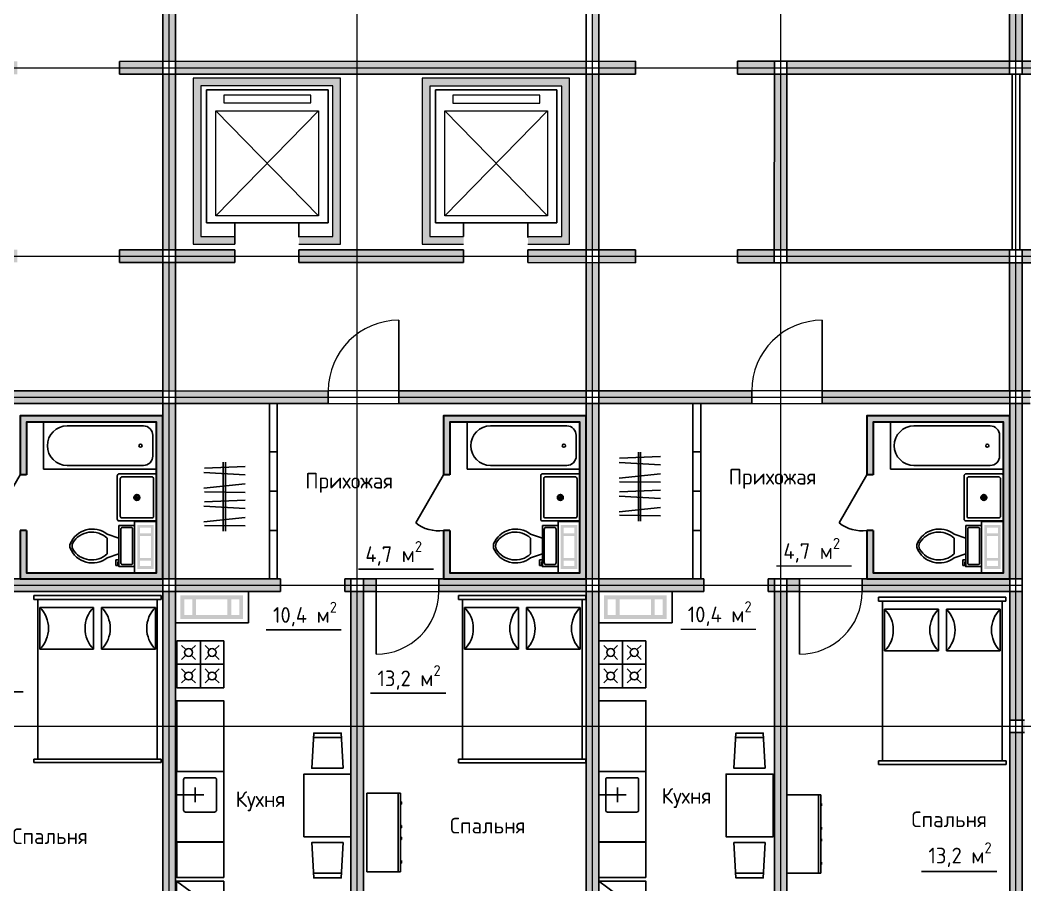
# Model space of a CAD drawing. Header units: millimetres. Extents: x -10163 to 1081624, y -5450 to 230390.
# Drawn here: x 323077 to 335892, y 58273 to 69307 of the extents above; entities that cross this region are included whole.
import ezdxf

# ---------------------------------------------------------------- set-up
doc = ezdxf.new("R2010")
doc.units = ezdxf.units.MM
doc.linetypes.add('DASHED', pattern=[7, 5, -2, 0])
doc.linetypes.add('Штрих-пунктир', pattern=[24, 20, -1.5, 1, -1.5])
doc.layers.add('0.3', color=40, linetype='Continuous', lineweight=30)
for name, color, linetype in [('0разрез', 7, 'Continuous'), ('MEBEL', 7, 'DASHED'), ('Ventilation', 7, 'Continuous'), ('заливка стен', 41, 'Continuous'), ('Лестница', 7, 'Continuous'), ('ЛИФТ', 10, 'Continuous'), ('Мебель', 130, 'Continuous'), ('норм двкри', 60, 'Continuous'), ('Оси 2', 253, 'Continuous'), ('Стены', 40, 'Continuous')]:
    doc.layers.add(name, color=color, linetype=linetype)
doc.styles.add('ATTR', font='romans.shx', dxfattribs={"width": 0.8, "height": 1})
doc.styles.add('ГОСТ', font='GOST Common.ttf', dxfattribs={"height": 400})

# ---------------------------------------------------------------- blocks, each defined once
blk = doc.blocks.new('m_14')
at = {"layer": 'Мебель'}
for p, q in [((-813, 2083), (-813, 2133)), ((-813, 2133), (809, 2133)), ((762, 2083), (-813, 2083)), ((-761, 2083), (-761, 45)), ((809, 2082), (686, 2082)), ((762, 45), (762, 2083)), ((809, 2133), (809, 2082)), ((-50, 1981), (-736, 1981)), ((-736, 1981), (-736, 1448)), ((-50, 1448), (-50, 1981)), ((738, 1981), (52, 1981)), ((52, 1981), (52, 1448)), ((738, 1448), (738, 1981)), ((-736, 1448), (-50, 1448)), ((52, 1448), (738, 1448)), ((812, 45), (-812, 45)), ((-812, 45), (-812, 0)), ((-812, 0), (812, 0)), ((-761, 45), (762, 45)), ((812, 0), (812, 45))]:
    blk.add_line(p, q, dxfattribs=at)
for centre, start, end in [((-1002, 1714), 0, 45), ((217, 1714), 135, 180), ((-215, 1714), 0, 45), ((1004, 1714), 135, 180), ((-1002, 1714), 315, 0), ((217, 1714), 180, 225), ((-215, 1714), 315, 0), ((1004, 1714), 180, 225)]:
    blk.add_arc(centre, 377, start, end, dxfattribs=at)
blk = doc.blocks.new('MKICHA2')
at = {"layer": 'Мебель'}
for p, q in [((-2753, 0), (-2753, -600)), ((-1853, 0), (-2753, 0)), ((-1853, -600), (-1853, 0)), ((-185, -2), (-785, -2)), ((-785, -2), (-785, -602)), ((-723, -63), (-670, -116)), ((-599, -116), (-546, -63)), ((-485, -2), (-485, -602)), ((-370, -116), (-423, -63)), ((-299, -116), (-246, -63)), ((-185, -602), (-185, -2)), ((-723, -240), (-670, -187)), ((-599, -187), (-546, -240)), ((-423, -240), (-370, -187)), ((-246, -240), (-299, -187)), ((-185, -302), (-785, -302)), ((-723, -363), (-670, -416)), ((-599, -416), (-546, -363)), ((-370, -416), (-423, -363)), ((-299, -416), (-246, -363)), ((-723, -540), (-670, -487)), ((-599, -487), (-546, -540)), ((-423, -540), (-370, -487)), ((-246, -540), (-299, -487)), ((-2753, -600), (-1853, -600)), ((-785, -602), (-185, -602))]:
    blk.add_line(p, q, dxfattribs=at)
at = {"layer": 'Мебель', "linetype": 'Continuous'}
for p, q in [((-2371, -483), (-2371, -113)), ((-2346, -88), (-1958, -88)), ((-2152, 0), (-2152, -348)), ((-1933, -113), (-1933, -483)), ((-2057, -238), (-2247, -238)), ((-1958, -508), (-2346, -508))]:
    blk.add_line(p, q, dxfattribs=at)
at = {"layer": 'Мебель'}
for points in [[(-3817, -601), (-3254, -601), (-3254, 0), (-3817, 0)], [(-3206, -601), (-2756, -601), (-2756, -1), (-3206, -1)], [(-1852, -601), (-952, -601), (-952, -1), (-1852, -1)]]:
    blk.add_lwpolyline(points, close=True, dxfattribs=at)
blk.add_lwpolyline([(-3817, -601), (-3565, -279), (-3510, -347), (-3254, 0)], dxfattribs=at)
for centre in [(-635, -152), (-335, -152), (-635, -452), (-335, -452)]:
    blk.add_circle(centre, 50, dxfattribs=at)
at = {"layer": 'Мебель', "linetype": 'Continuous'}
for centre, start, end in [((-2346, -113), 90, 180), ((-1958, -113), 0, 90), ((-2346, -483), 180, 270), ((-1958, -483), 270, 0)]:
    blk.add_arc(centre, 25, start, end, dxfattribs=at)
blk = doc.blocks.new('OZ862')
at = {"layer": 'Мебель'}
for p, q in [((-866, 475), (-866, 125)), ((866, 475), (866, 125))]:
    blk.add_line(p, q, dxfattribs=at)
for points in [[(-400, 0), (400, 0), (400, 600), (-400, 600)], [(-474, 100), (-924, 125), (-924, 475), (-474, 500)], [(474, 100), (924, 125), (924, 475), (474, 500)]]:
    blk.add_lwpolyline(points, close=True, dxfattribs=at)
blk = doc.blocks.new('SIDE-OP TAMBOUR&  EXT UNIT9')
at = {"layer": 'Мебель', "linetype": 'Continuous'}
for p, q in [((0, 0), (-1000, 0)), ((-1000, 0), (-1000, -400)), ((0, -400), (0, 0)), ((-1000, -400), (0, -400)), ((0, -400), (-1000, -400)), ((-1000, -400), (-1000, -430)), ((-1000, -430), (0, -430)), ((-860, -430), (-890, -430)), ((-890, -430), (-890, -440)), ((-890, -440), (-859, -440)), ((-859, -440), (-860, -430)), ((-560, -430), (-590, -430)), ((-590, -430), (-590, -440)), ((-590, -440), (-559, -440)), ((-559, -440), (-560, -430)), ((-410, -430), (-440, -430)), ((-440, -430), (-440, -440)), ((-440, -440), (-410, -440)), ((-410, -440), (-410, -430)), ((-110, -430), (-140, -430)), ((-140, -430), (-140, -440)), ((-140, -440), (-110, -440)), ((-110, -440), (-110, -430)), ((0, -430), (0, -400))]:
    blk.add_line(p, q, dxfattribs=at)
blk = doc.blocks.new('АР_Лифт_1.5')
for p, q in [((0, 0), (0, 1550)), ((0, 1550), (1700, 1550)), ((1700, 1550), (1700, 1190)), ((1700, 1190), (1872, 1190)), ((1700, 370), (1700, 0)), ((1700, 370), (1883, 370)), ((1700, 0), (0, 0))]:
    blk.add_line(p, q)
at = {"linetype": 'ByBlock', "lineweight": -2}
for points in [[(270, 120), (1610, 120), (1610, 1430), (270, 1430)], [(70, 1330), (170, 1330), (170, 220), (70, 220)]]:
    blk.add_lwpolyline(points, close=True, dxfattribs=at)
for points in [[(1610, 1430), (270, 120)], [(1610, 120), (270, 1430)]]:
    blk.add_lwpolyline(points, dxfattribs=at)
blk.add_lwpolyline([(1700, 370), (1700, 1190)])
blk = doc.blocks.new('Utility Sink')
for p, q in [((-0.999995, -10), (1.000005, -10)), ((0.000005, -11), (0.000005, -9))]:
    blk.add_line(p, q)
for points in [[(-10.999995, 0), (10.999995, 0)], [(-11.999995, -19), (-11.999995, -1)], [(-10.499995, -17.5), (-10.499995, -2.5)], [(-9.499995, -1.5), (9.499995, -1.5)], [(10.499995, -2.5), (10.499995, -17.5)], [(11.999995, -1), (11.999995, -19)], [(10.999995, -20), (-10.999995, -20)], [(9.499995, -18.5), (-9.499995, -18.5)]]:
    blk.add_lwpolyline(points)
for radius in [1.5, 1]:
    blk.add_circle((0.000005, -10), radius)
for centre, start, end in [((-11.124995, -0.875), 81.8699, 188.1301), ((11.124995, -0.875), 351.8699, 98.1301), ((-9.624995, -2.375), 81.8699, 188.1301), ((9.624995, -2.375), 351.8699, 98.1301), ((-11.124995, -19.125), 171.8699, 278.1301), ((-9.624995, -17.625), 171.8699, 278.1301), ((9.624995, -17.625), 261.8699, 8.130102), ((11.124995, -19.125), 261.8699, 8.130102)]:
    blk.add_arc(centre, 0.883883, start, end)
at = {"style": 'ATTR', "width": 0.8, "flags": 9}
blk.add_attdef('ESTCODE', (0, 0), '', height=0.000048, dxfattribs=at)
blk = doc.blocks.new('A$C441F25BF')
at = {"layer": 'MEBEL', "linetype": 'ByBlock'}
for p, q in [((26, -1765), (26, 35)), ((26, 35), (776, 35)), ((776, -1765), (776, 35)), ((86, -340), (86, -1555)), ((716, -340), (716, -1555)), ((566, -1705), (236, -1705)), ((776, -1765), (26, -1765))]:
    blk.add_line(p, q, dxfattribs=at)
blk.add_circle((401, -1509), 25, dxfattribs=at)
for centre, radius, start, end in [((401, -340), 315, 0.001, 180.001), ((236, -1555), 150, 180.001, 270.001), ((566, -1555), 150, 270.001, 0.001)]:
    blk.add_arc(centre, radius, start, end, dxfattribs=at)
blk = doc.blocks.new('Tank Toilet 3 PV')
for p, q in [((9.5, -6), (9.5, -2)), ((-10, -8.5), (-8, -8.5)), ((-10, -9.5), (-10, -8.5)), ((-7, -9.5), (-10, -9.5)), ((-8, -8.5), (-8, -8)), ((-7, -8), (-7, -9.5)), ((-4, -8), (-6, -14)), ((4, -8), (6, -14)), ((4, -14), (-4, -14))]:
    blk.add_line(p, q)
blk.add_lwpolyline([(10.5, -8), (10.5, 0), (-10.5, 0), (-10.5, -8)], close=True)
for points in [[(-9.5, -2), (-9.5, -6)], [(8.5, -1), (-8.5, -1)], [(-8.5, -7), (8.5, -7)]]:
    blk.add_lwpolyline(points)
for centre, radius, start, end in [((-8.62, -1.88), 0.884, 81.8699, 188.1301), ((8.62, -1.88), 0.884, 351.8699, 98.1301), ((-8.62, -6.12), 0.884, 171.8699, 278.1301), ((8.62, -6.12), 0.884, 261.8699, 8.1301), ((3.52, -21.58), 12.17, 141.4691, 247.9714), ((4.2, -21.82), 11.33, 136.3677, 238.9468), ((-3.52, -21.58), 12.17, 292.0284, 38.5307), ((-4.2, -21.82), 11.33, 301.053, 43.6321), ((0, -27.88), 4, 245.7318, 294.2682), ((0, -29), 4, 254.8605, 285.1395)]:
    blk.add_arc(centre, radius, start, end)
at = {"style": 'ATTR', "width": 0.8, "flags": 9}
blk.add_attdef('ESTCODE', (0, 0), '', height=0.000000846, dxfattribs=at)

msp = doc.modelspace()

# ---------------------------------------------------------------- hatches: boundary and pattern name
h = msp.add_hatch(color=256)
h.dxf.hatch_style = 1
h.paths.add_polyline_path([(324897.388, 64256.76), (323077.388, 64256.76), (323077.388, 63506.76), (323157.388, 63506.76), (323157.388, 64176.76), (323377.388, 64176.76), (323377.388, 64176.786), (324817.388, 64176.76), (324817.388, 62256.76), (323157.388, 62256.76), (323157.388, 62796.76), (323077.388, 62796.76), (323077.388, 62176.76), (324897.388, 62176.76)])
h = msp.add_hatch(color=256)
h.dxf.hatch_style = 1
h.paths.add_polyline_path([(330297.304, 64256.76), (328477.304, 64256.76), (328477.304, 63506.76), (328557.304, 63506.76), (328557.304, 64176.76), (328777.304, 64176.76), (328777.304, 64176.786), (330217.304, 64176.76), (330217.304, 62256.76), (328557.304, 62256.76), (328557.304, 62796.76), (328477.304, 62796.76), (328477.304, 62176.76), (330297.304, 62176.76)])
h = msp.add_hatch(color=256)
h.dxf.hatch_style = 1
h.paths.add_polyline_path([(335697.304, 64256.76), (333877.304, 64256.76), (333877.304, 63506.76), (333957.304, 63506.76), (333957.304, 64176.76), (334177.304, 64176.76), (334177.304, 64176.786), (335617.304, 64176.76), (335617.304, 62256.76), (333957.304, 62256.76), (333957.304, 62796.76), (333877.304, 62796.76), (333877.304, 62176.76), (335697.304, 62176.76)])
at = {"layer": 'Ventilation'}
h = msp.add_hatch(color=256, dxfattribs=at)
h.dxf.hatch_style = 1
h.paths.add_polyline_path([(324782.672, 62711.356), (324782.672, 62865.601), (324572.672, 62865.601), (324572.672, 62711.356), (324607.672, 62711.356), (324607.672, 62725.601), (324747.672, 62725.601), (324747.672, 62711.356)])
h.paths.add_polyline_path([(324747.672, 62760.601), (324607.672, 62760.601), (324607.672, 62830.601), (324747.672, 62830.601)], flags=16)
h.paths.add_polyline_path([(324782.672, 62305.601), (324782.672, 62711.356), (324747.672, 62711.356), (324747.672, 62445.601), (324607.672, 62445.601), (324607.672, 62711.356), (324572.672, 62711.356), (324572.672, 62305.601)])
h.paths.add_polyline_path([(324747.672, 62410.601), (324747.672, 62340.601), (324607.672, 62340.601), (324607.672, 62410.601)], flags=16)
h = msp.add_hatch(color=256, dxfattribs=at)
h.dxf.hatch_style = 1
h.paths.add_polyline_path([(330182.587, 62711.356), (330182.587, 62865.601), (329972.587, 62865.601), (329972.587, 62711.356), (330007.587, 62711.356), (330007.587, 62725.601), (330147.587, 62725.601), (330147.587, 62711.356)])
h.paths.add_polyline_path([(330147.587, 62760.601), (330007.587, 62760.601), (330007.587, 62830.601), (330147.587, 62830.601)], flags=16)
h.paths.add_polyline_path([(330182.587, 62305.601), (330182.587, 62711.356), (330147.587, 62711.356), (330147.587, 62445.601), (330007.587, 62445.601), (330007.587, 62711.356), (329972.587, 62711.356), (329972.587, 62305.601)])
h.paths.add_polyline_path([(330147.587, 62410.601), (330147.587, 62340.601), (330007.587, 62340.601), (330007.587, 62410.601)], flags=16)
h = msp.add_hatch(color=256, dxfattribs=at)
h.dxf.hatch_style = 1
h.paths.add_polyline_path([(335582.587, 62711.356), (335582.587, 62865.601), (335372.587, 62865.601), (335372.587, 62711.356), (335407.587, 62711.356), (335407.587, 62725.601), (335547.587, 62725.601), (335547.587, 62711.356)])
h.paths.add_polyline_path([(335547.587, 62760.601), (335407.587, 62760.601), (335407.587, 62830.601), (335547.587, 62830.601)], flags=16)
h.paths.add_polyline_path([(335582.587, 62305.601), (335582.587, 62711.356), (335547.587, 62711.356), (335547.587, 62445.601), (335407.587, 62445.601), (335407.587, 62711.356), (335372.587, 62711.356), (335372.587, 62305.601)])
h.paths.add_polyline_path([(335547.587, 62410.601), (335547.587, 62340.601), (335407.587, 62340.601), (335407.587, 62410.601)], flags=16)
h = msp.add_hatch(color=256, dxfattribs=at)
h.dxf.hatch_style = 1
h.paths.add_polyline_path([(325342.355, 61966.736), (325122.006, 61966.736), (325122.006, 61666.736), (325342.355, 61666.736), (325342.355, 61716.736), (325322.006, 61716.736), (325322.006, 61916.736), (325342.355, 61916.736)])
h.paths.add_polyline_path([(325272.006, 61916.736), (325272.006, 61716.736), (325172.006, 61716.736), (325172.006, 61916.736)], flags=16)
h.paths.add_polyline_path([(325922.006, 61966.736), (325342.355, 61966.736), (325342.355, 61916.736), (325722.006, 61916.736), (325722.006, 61716.736), (325342.355, 61716.736), (325342.355, 61666.736), (325922.006, 61666.736)])
h.paths.add_polyline_path([(325772.006, 61916.736), (325872.006, 61916.736), (325872.006, 61716.736), (325772.006, 61716.736)], flags=16)
h = msp.add_hatch(color=256, dxfattribs=at)
h.dxf.hatch_style = 1
h.paths.add_polyline_path([(330742.355, 61966.736), (330522.006, 61966.736), (330522.006, 61666.736), (330742.355, 61666.736), (330742.355, 61716.736), (330722.006, 61716.736), (330722.006, 61916.736), (330742.355, 61916.736)])
h.paths.add_polyline_path([(330672.006, 61916.736), (330672.006, 61716.736), (330572.006, 61716.736), (330572.006, 61916.736)], flags=16)
h.paths.add_polyline_path([(331322.006, 61966.736), (330742.355, 61966.736), (330742.355, 61916.736), (331122.006, 61916.736), (331122.006, 61716.736), (330742.355, 61716.736), (330742.355, 61666.736), (331322.006, 61666.736)])
h.paths.add_polyline_path([(331172.006, 61916.736), (331272.006, 61916.736), (331272.006, 61716.736), (331172.006, 61716.736)], flags=16)
at = {"layer": 'заливка стен', "lineweight": 9}
h = msp.add_hatch(color=256, dxfattribs=at)
h.dxf.hatch_style = 1
h.paths.add_polyline_path([(315977.304, 74536.76), (315897.304, 74536.76), (315897.304, 73636.76), (315977.304, 73636.76)])
h.paths.add_polyline_path([(316057.304, 74536.76), (315977.304, 74536.76), (315977.304, 73636.76), (316057.304, 73636.76)])
h.paths.add_polyline_path([(321977.304, 77631.749), (321897.304, 77631.749), (321897.304, 77096.76), (321977.304, 77096.76)])
h.paths.add_polyline_path([(322057.304, 77631.749), (321977.304, 77631.749), (321977.304, 77096.76), (322057.304, 77096.76)])
h.paths.add_polyline_path([(321977.304, 77096.76), (321897.304, 77096.76), (321897.304, 74696.76), (321977.304, 74696.76)])
h.paths.add_polyline_path([(322057.304, 77096.76), (321977.304, 77096.76), (321977.304, 74696.76), (322057.304, 74696.76)])
h.paths.add_polyline_path([(322057.304, 74696.76), (321977.304, 74696.76), (321897.304, 74696.76), (321897.304, 72976.76), (322057.304, 72976.76)])
h.paths.add_polyline_path([(321897.304, 72976.76), (321817.304, 72976.76), (321817.304, 72816.76), (321897.304, 72816.76)])
h.paths.add_polyline_path([(320917.304, 72976.76), (319657.304, 72976.76), (319657.304, 72816.76), (320877.304, 72816.76), (320917.304, 72816.76)])
h.paths.add_polyline_path([(314257.304, 78816.76), (314097.304, 78816.76), (314097.304, 75766.76), (314257.304, 75766.76)])
h.paths.add_polyline_path([(317257.304, 78816.76), (317097.304, 78816.76), (317097.304, 74866.76), (317097.304, 74776.76), (317257.304, 74776.76), (317257.304, 74866.76)])
h.paths.add_polyline_path([(318517.304, 74776.76), (317257.304, 74776.76), (317257.304, 74616.76), (318517.304, 74616.76)])
h.paths.add_polyline_path([(319497.304, 74776.76), (319417.304, 74776.76), (319417.304, 74616.76), (319497.304, 74616.76)])
h.paths.add_polyline_path([(317097.304, 74776.76), (317017.304, 74776.76), (317017.304, 74616.76), (317097.304, 74616.76)])
h.paths.add_polyline_path([(316117.304, 74776.76), (316057.304, 74776.76), (316057.304, 74616.76), (316117.304, 74616.76)])
h.paths.add_polyline_path([(316117.304, 75946.76), (314257.304, 75946.76), (314257.304, 75846.76), (316117.304, 75846.76)])
h.paths.add_polyline_path([(317097.304, 75946.76), (317017.304, 75946.76), (317017.304, 75846.76), (317097.304, 75846.76)])
h.paths.add_polyline_path([(314257.304, 74866.76), (314097.304, 74866.76), (314097.304, 74776.76), (314257.304, 74776.76)])
h.paths.add_polyline_path([(314097.304, 74776.76), (311257.304, 74776.76), (311257.304, 74616.76), (314097.304, 74616.76)])
h.paths.add_polyline_path([(316057.304, 74616.76), (315897.304, 74616.76), (315897.304, 74536.76), (316057.304, 74536.76)])
h.paths.add_polyline_path([(316057.304, 73636.76), (315897.304, 73636.76), (315897.304, 70576.76), (316057.304, 70576.76)])
h.paths.add_polyline_path([(319657.304, 78816.925), (319497.304, 78816.925), (319497.304, 74776.76), (319657.304, 74776.76)])
h.paths.add_polyline_path([(319657.304, 74616.76), (319497.304, 74616.76), (319497.304, 72976.76), (319657.304, 72976.76)])
h.paths.add_polyline_path([(319657.304, 72816.76), (319497.304, 72816.76), (319497.304, 70576.76), (319577.304, 70576.76), (319657.304, 70576.76)])
h.paths.add_polyline_path([(315897.304, 70576.76), (314257.304, 70576.76), (314257.304, 70416.76), (315897.304, 70416.76)])
h.paths.add_polyline_path([(318397.304, 70576.76), (316057.304, 70576.76), (316057.304, 70416.76), (318397.304, 70416.76)])
h.paths.add_polyline_path([(319497.304, 70576.76), (319297.304, 70576.76), (319297.304, 70416.76), (319497.304, 70416.76)])
h.paths.add_polyline_path([(321527.304, 70576.76), (320877.304, 70576.76), (319657.304, 70576.76), (319657.304, 70416.76), (321527.304, 70416.76)])
h.paths.add_polyline_path([(319496.981, 68778.379), (314257.304, 68776.691), (314257.304, 68616.76), (319496.949, 68616.76)])
h.paths.add_polyline_path([(323042.028, 68779.522), (319656.476, 68778.431), (319656.509, 68616.76), (323042.08, 68616.76)])
h.paths.add_polyline_path([(319656.509, 68616.76), (319496.949, 68616.76), (319496.508, 66376.76), (319656.971, 66376.76)])
h.paths.add_polyline_path([(324897.304, 68780.12), (324345.171, 68779.942), (324345.224, 68616.76), (324897.304, 68616.755)])
h.paths.add_polyline_path([(330297.251, 68781.861), (325057.304, 68780.172), (325057.304, 68616.754), (330297.254, 68616.707)])
h.paths.add_polyline_path([(325057.304, 68616.754), (324897.304, 68616.755), (324897.304, 66376.76), (325057.304, 66376.76)])
h.paths.add_polyline_path([(320244.045, 66376.76), (319656.971, 66376.76), (319657.004, 66215.09), (320243.993, 66214.901)])
h.paths.add_polyline_path([(319496.508, 66376.76), (314257.304, 66376.76), (314257.304, 66216.83), (319496.476, 66215.142)])
h.paths.add_polyline_path([(323042.043, 66376.76), (321547.188, 66376.76), (321547.136, 66214.481), (323042.028, 66213.999)])
h.paths.add_polyline_path([(324897.304, 66376.76), (324345.184, 66376.76), (324345.171, 66213.579), (324897.304, 66213.401)])
h.paths.add_polyline_path([(325814.01, 66376.76), (325057.304, 66376.76), (325057.304, 66213.349), (325813.957, 66213.105)])
h.paths.add_polyline_path([(328734.01, 66376.76), (326634.01, 66376.76), (326633.957, 66212.841), (328733.957, 66212.164)])
h.paths.add_polyline_path([(330297.304, 66376.76), (329554.01, 66376.76), (329553.956, 66211.9), (330297.308, 66211.66)])
h.paths.add_polyline_path([(330925.366, 66376.76), (330457.304, 66376.76), (330457.304, 66211.609), (330925.362, 66211.458)])
h.paths.add_polyline_path([(330457.304, 68616.705), (330297.254, 68616.707), (330297.304, 66376.76), (330457.304, 66376.76)])
h.paths.add_polyline_path([(330925.313, 68782.063), (330457.304, 68781.912), (330457.304, 68780), (330457.304, 68616.705), (330925.312, 68616.701)])
h.paths.add_polyline_path([(324897.304, 70576.76), (323097.304, 70576.76), (322427.304, 70576.76), (322427.304, 70416.76), (324897.304, 70416.76)])
h.paths.add_polyline_path([(322137.304, 72976.76), (322057.304, 72976.76), (322057.304, 72816.76), (322137.304, 72816.76)])
h.paths.add_polyline_path([(324897.304, 72976.76), (322937.304, 72976.76), (322937.304, 72816.76), (324817.304, 72816.76), (324897.304, 72816.76)])
h.paths.add_polyline_path([(325057.304, 77631.749), (324897.304, 77631.749), (324897.304, 73146.76), (324897.304, 72976.76), (325057.304, 72976.76)])
h.paths.add_polyline_path([(325057.304, 72816.76), (324897.304, 72816.76), (324897.304, 70576.76), (325057.304, 70576.76)])
h.paths.add_polyline_path([(326397.304, 72976.76), (325057.304, 72976.76), (325057.304, 72816.76), (326357.304, 72816.76), (326397.304, 72816.76)])
h.paths.add_polyline_path([(327457.304, 77631.749), (327297.304, 77631.749), (327297.304, 72976.76), (327457.304, 72976.76)])
h.paths.add_polyline_path([(327297.304, 72976.76), (327217.304, 72976.76), (327217.304, 72816.76), (327297.304, 72816.76)])
h.paths.add_polyline_path([(327617.304, 72976.76), (327457.304, 72976.76), (327457.304, 72816.76), (327617.304, 72816.76)])
h.paths.add_polyline_path([(330297.304, 72976.76), (328417.304, 72976.76), (328417.304, 72816.76), (330297.304, 72816.76)])
h.paths.add_polyline_path([(330457.304, 77631.749), (330297.304, 77631.749), (330297.304, 73146.76), (330297.304, 72981.76), (330457.304, 72981.448), (330457.304, 73276.76)])
h.paths.add_polyline_path([(331797.621, 72978.83), (330457.304, 72981.448), (330457.304, 72816.76), (331757.304, 72816.76), (331797.304, 72816.76)])
h.paths.add_polyline_path([(330457.304, 72816.76), (330297.304, 72816.76), (330297.304, 70736.76), (330297.304, 70576.76), (330457.304, 70576.76), (330457.304, 71474.064)])
h.paths.add_polyline_path([(330297.304, 70576.76), (328477.304, 70576.76), (327907.304, 70576.76), (327907.304, 70416.76), (330297.304, 70416.76)])
h.paths.add_polyline_path([(327007.304, 70576.76), (326257.304, 70576.76), (325057.304, 70576.76), (325057.304, 70416.76), (327007.304, 70416.76)])
h.paths.add_polyline_path([(332407.304, 70576.76), (331757.304, 70576.76), (330457.304, 70576.76), (330457.304, 70416.76), (332407.304, 70416.76)])
h.paths.add_polyline_path([(335697.304, 70576.76), (333877.304, 70576.76), (333307.304, 70576.76), (333307.304, 70416.76), (335697.304, 70416.76)])
h.paths.add_polyline_path([(332697.304, 72976.76), (332617.304, 72976.76), (332617.304, 72816.76), (332697.304, 72816.76)])
h.paths.add_polyline_path([(333017.304, 72976.76), (332857.304, 72976.76), (332857.304, 72816.76), (333017.304, 72816.76)])
h.paths.add_polyline_path([(335697.304, 72976.76), (333817.304, 72976.76), (333817.304, 72816.76), (335697.304, 72816.76)])
h.paths.add_polyline_path([(335857.304, 74616.76), (335697.304, 74616.76), (335697.304, 73246.76), (335697.304, 72976.76), (335857.304, 72976.76)])
h.paths.add_polyline_path([(335857.304, 77951.809), (335697.304, 77951.809), (335697.304, 74776.76), (335857.304, 74776.76)])
h.paths.add_polyline_path([(338697.304, 74776.76), (337577.304, 74776.76), (337390.255, 74776.76), (336787.304, 74776.76), (336787.304, 74616.76), (337327.304, 74616.76), (338677.304, 74616.76), (338697.304, 74616.76)])
h.paths.add_polyline_path([(335887.304, 74776.76), (335857.304, 74776.76), (335857.304, 74616.76), (335887.304, 74616.76)])
h.paths.add_polyline_path([(335857.304, 72816.76), (335697.304, 72816.76), (335697.304, 70736.76), (335697.304, 70576.76), (335857.304, 70576.76)])
h.paths.add_polyline_path([(337334.064, 70576.76), (336857.304, 70576.76), (336857.304, 70416.76), (337334.064, 70416.76)])
h.paths.add_polyline_path([(335957.304, 70576.76), (335857.304, 70576.76), (335857.304, 70416.76), (335957.304, 70416.76)])
h.paths.add_polyline_path([(338857.304, 70676.76), (338697.304, 70676.76), (338697.304, 70576.76), (338757.304, 70576.76), (338857.304, 70576.76)])
h.paths.add_polyline_path([(338857.304, 74616.76), (338697.304, 74616.76), (338697.304, 71576.76), (338857.304, 71576.76)])
h.paths.add_polyline_path([(341097.304, 74776.76), (340117.304, 74776.76), (339116.873, 74776.76), (338857.304, 74776.76), (338857.304, 74616.76), (339099.734, 74616.76), (339116.873, 74616.76), (340117.304, 74616.76), (341097.304, 74616.76)])
h.paths.add_polyline_path([(338857.304, 78816.76), (338697.304, 78816.76), (338697.304, 75776.76), (338857.304, 75776.76)])
h.paths.add_polyline_path([(338857.304, 74876.76), (338697.304, 74876.76), (338697.304, 74776.76), (338857.304, 74776.76)])
h.paths.add_polyline_path([(335697.25, 68783.601), (332857.251, 68782.686), (332857.251, 68616.76), (335697.25, 68616.76)])
h.paths.add_polyline_path([(332696.529, 68782.634), (332228.456, 68782.483), (332228.453, 68616.76), (332696.475, 68616.76)])
h.paths.add_polyline_path([(332857.251, 68616.76), (332696.475, 68616.76), (332695.753, 66376.76), (332857.251, 66376.76)])
h.paths.add_polyline_path([(332695.753, 66376.76), (332228.507, 66376.76), (332228.504, 66211.038), (332695.7, 66210.887)])
h.paths.add_polyline_path([(335697.25, 66376.76), (332857.251, 66376.76), (332857.251, 66210.835), (335697.25, 66209.92)])
h.paths.add_polyline_path([(335857.845, 64416.76), (335697.304, 64416.76), (335697.304, 62176.76), (335857.333, 62176.76)])
h.paths.add_polyline_path([(335697.304, 64576.76), (335697.25, 64576.76), (333307.304, 64576.76), (333307.304, 64416.76), (333877.304, 64416.76), (335697.304, 64416.76)])
h.paths.add_polyline_path([(338857.304, 64416.76), (338757.304, 64416.76), (338697.304, 64416.76), (338697.304, 64316.76), (338857.304, 64316.76)])
h.paths.add_polyline_path([(338857.304, 63416.76), (338697.304, 63416.76), (338697.304, 60376.76), (338857.304, 60376.76)])
h.paths.add_polyline_path([(338697.304, 60376.76), (337427.304, 60376.76), (336857.304, 60376.76), (336787.304, 60376.76), (336787.304, 60216.76), (337390.255, 60216.76), (338697.304, 60216.76)])
h.paths.add_polyline_path([(335887.304, 60376.76), (335857.304, 60376.76), (335857.304, 60216.76), (335887.304, 60216.76)])
h.paths.add_polyline_path([(341097.304, 60376.76), (338857.304, 60376.76), (338857.304, 60216.76), (339116.873, 60216.76), (341097.304, 60216.76)])
h.paths.add_polyline_path([(338857.304, 60216.76), (338697.304, 60216.76), (338697.304, 60116.76), (338857.304, 60116.76)])
h.paths.add_polyline_path([(338857.304, 59216.76), (338697.304, 59216.76), (338697.304, 56176.76), (338857.304, 56176.76)])
h.paths.add_polyline_path([(335857.304, 60216.76), (335697.304, 60216.76), (335697.304, 57374.295), (335857.304, 57374.295)])
h.paths.add_polyline_path([(335857.304, 62016.76), (335697.304, 62016.76), (335697.304, 61746.76), (335697.304, 60376.76), (335857.304, 60376.76)])
h.paths.add_polyline_path([(335957.304, 64576.76), (335857.882, 64576.76), (335857.845, 64416.76), (335957.304, 64416.76)])
h.paths.add_polyline_path([(337334.064, 64576.76), (336857.304, 64576.76), (336857.304, 64416.76), (337334.064, 64416.76)])
h.paths.add_polyline_path([(335697.304, 62176.76), (333877.304, 62176.76), (333817.304, 62176.76), (333817.304, 62016.76), (335697.304, 62016.76)])
h.paths.add_polyline_path([(333017.304, 62176.76), (332857.304, 62176.76), (332857.304, 62016.76), (333017.304, 62016.76)])
h.paths.add_polyline_path([(332697.304, 62176.76), (332617.304, 62176.76), (332617.304, 62016.76), (332697.304, 62016.76)])
h.paths.add_polyline_path([(332857.304, 62016.76), (332697.304, 62016.76), (332697.304, 57374.295), (332857.304, 57374.295)])
h.paths.add_polyline_path([(331797.304, 62176.76), (331757.304, 62176.76), (330457.304, 62176.76), (330457.304, 62016.76), (331797.616, 62016.76)])
h.paths.add_polyline_path([(330297.304, 62176.76), (328477.304, 62176.76), (328417.304, 62176.76), (328417.304, 62016.76), (330297.304, 62016.76)])
h.paths.add_polyline_path([(330457.304, 63519.457), (330457.304, 64416.76), (330297.304, 64416.76), (330297.304, 62176.76), (330457.304, 62176.76)])
h.paths.add_polyline_path([(332407.304, 64576.76), (330457.304, 64576.76), (330457.304, 64416.76), (331657.304, 64416.76), (332407.304, 64416.76)])
h.paths.add_polyline_path([(330297.304, 64576.76), (327907.304, 64575.741), (327907.304, 64416.76), (328477.304, 64416.76), (330297.304, 64416.76)])
h.paths.add_polyline_path([(327007.304, 64575.357), (325057.237, 64574.525), (325057.241, 64416.76), (326257.304, 64416.76), (327007.304, 64416.76)])
h.paths.add_polyline_path([(326397.304, 62176.76), (325057.3, 62176.76), (325057.304, 62016.76), (326397.304, 62016.76)])
h.paths.add_polyline_path([(327617.304, 62176.76), (327457.304, 62176.76), (327457.304, 62016.76), (327617.304, 62016.76)])
h.paths.add_polyline_path([(327297.304, 62176.76), (327217.304, 62176.76), (327217.304, 62016.76), (327297.304, 62016.76)])
h.paths.add_polyline_path([(330457.304, 61716.76), (330457.304, 62016.76), (330297.304, 62016.76), (330297.304, 61846.76), (330297.304, 57374.295), (330457.304, 57374.295)])
h.paths.add_polyline_path([(324898.001, 64574.457), (324897.304, 64574.457), (322427.304, 64576.76), (322427.304, 64416.76), (322997.304, 64416.76), (324897.96, 64416.76)])
h.paths.add_polyline_path([(321527.304, 64576.76), (319656.476, 64576.76), (319656.494, 64416.76), (320777.304, 64416.76), (321527.304, 64416.76)])
h.paths.add_polyline_path([(319656.494, 64416.76), (319577.304, 64416.76), (319497.304, 64416.76), (319497.304, 62176.76), (319656.74, 62176.76)])
h.paths.add_polyline_path([(319497.304, 64576.76), (319297.304, 64576.76), (319297.304, 64496.76), (319297.304, 64416.76), (319497.304, 64416.76)])
h.paths.add_polyline_path([(318397.304, 64576.76), (316057.304, 64576.76), (316057.304, 64416.76), (318397.304, 64416.76)])
h.paths.add_polyline_path([(315897.304, 64576.76), (314257.304, 64576.76), (314257.304, 64416.76), (315897.304, 64416.76)])
h.paths.add_polyline_path([(316057.304, 64416.76), (315897.304, 64416.76), (315897.304, 61356.76), (316057.304, 61356.76)])
h.paths.add_polyline_path([(316057.304, 60456.76), (315897.304, 60456.76), (315897.304, 60376.76), (316057.304, 60376.76)])
h.paths.add_polyline_path([(314097.304, 60376.76), (311257.304, 60376.76), (311257.304, 60216.76), (314097.304, 60216.76)])
h.paths.add_polyline_path([(314257.304, 60216.76), (314097.304, 60216.76), (314097.304, 60126.76), (314257.304, 60126.76)])
h.paths.add_polyline_path([(314257.304, 59226.76), (314097.304, 59226.76), (314097.304, 56176.76), (314257.304, 56176.76)])
h.paths.add_polyline_path([(316117.304, 59146.76), (314257.304, 59146.76), (314257.304, 59046.76), (316117.304, 59046.76)])
h.paths.add_polyline_path([(317097.304, 59146.76), (317017.304, 59146.76), (317017.304, 59046.76), (317097.304, 59046.76)])
h.paths.add_polyline_path([(317097.304, 60376.76), (317017.304, 60376.76), (317017.304, 60216.76), (317097.304, 60216.76)])
h.paths.add_polyline_path([(318517.304, 60376.76), (317257.304, 60376.76), (317257.304, 60216.76), (318517.304, 60216.76)])
h.paths.add_polyline_path([(319497.304, 60376.76), (319417.304, 60376.76), (319417.304, 60216.76), (319497.304, 60216.76)])
h.paths.add_polyline_path([(319656.955, 60216.76), (319497.304, 60216.76), (319497.304, 57374.295), (319657.304, 57374.295)])
h.paths.add_polyline_path([(319656.757, 62016.76), (319497.304, 62016.76), (319497.304, 60376.76), (319656.938, 60376.76)])
h.paths.add_polyline_path([(320917.304, 62176.76), (320877.304, 62176.76), (319656.74, 62176.76), (319656.757, 62016.76), (320917.304, 62016.76)])
h.paths.add_polyline_path([(321897.304, 62176.76), (321817.304, 62176.76), (321817.304, 62016.76), (321897.304, 62016.76)])
h.paths.add_polyline_path([(322137.304, 62176.76), (322057.304, 62176.76), (322057.304, 62016.76), (322137.304, 62016.76)])
h.paths.add_polyline_path([(324897.388, 62176.76), (322937.304, 62176.76), (322937.304, 62016.76), (324897.347, 62016.76)])
h.paths.add_polyline_path([(325057.241, 64416.76), (324897.96, 64416.76), (324897.388, 62176.76), (325057.3, 62176.76)])
h.paths.add_polyline_path([(325057.304, 62016.76), (324897.347, 62016.76), (324897.304, 61846.76), (324897.304, 57374.295), (325057.304, 57374.295)])
h.paths.add_polyline_path([(315817.304, 74776.76), (315817.304, 74616.76), (315897.304, 74616.76), (315897.304, 74776.76)])
h.paths.add_polyline_path([(314917.304, 74616.76), (314917.304, 74776.76), (314257.304, 74776.76), (314257.304, 74616.76)])
h.paths.add_polyline_path([(314917.304, 60216.76), (314917.304, 60376.76), (314257.304, 60376.76), (314257.304, 60216.76)])
h.paths.add_polyline_path([(315817.304, 60376.76), (315817.304, 60216.76), (316117.304, 60216.76), (316117.304, 60376.76)])
at = {"layer": 'заливка стен', "ltscale": 10}
h = msp.add_hatch(color=256, dxfattribs=at)
h.dxf.hatch_style = 1
h.paths.add_polyline_path([(335697.25, 68783.601), (335777.304, 68783.627), (335777.304, 70416.76), (335697.304, 70416.76)])
h.paths.add_polyline_path([(335777.304, 68783.627), (335857.25, 68783.653), (335857.304, 70416.76), (335777.304, 70416.76)])
h.paths.add_polyline_path([(337334.064, 68784.129), (335857.25, 68783.653), (335857.25, 68696.76), (337334.064, 68696.76)])
h.paths.add_polyline_path([(335857.25, 68696.76), (335857.25, 68616.76), (337334.064, 68616.76), (337334.064, 68696.76)])
h.paths.add_polyline_path([(337334.064, 66209.392), (337334.064, 66296.76), (335857.882, 66296.76), (335857.882, 66209.868)])
h.paths.add_polyline_path([(337334.064, 66296.76), (337334.064, 66376.76), (335857.882, 66376.76), (335857.882, 66296.76)])
h.paths.add_polyline_path([(335857.882, 66209.868), (335777.304, 66209.894), (335777.304, 64576.76), (335857.882, 64576.76)])
h.paths.add_polyline_path([(335777.304, 66209.894), (335697.25, 66209.92), (335697.25, 64576.76), (335777.304, 64576.76)])
h.paths.add_polyline_path([(330377.304, 64576.76), (330457.304, 64576.76), (330457.251, 66211.609), (330377.304, 66211.634)])
h.paths.add_polyline_path([(330297.305, 64576.76), (330377.304, 64576.76), (330377.304, 66211.634), (330297.832, 66211.66)])
h.paths.add_polyline_path([(330377.304, 70416.76), (330377.304, 68781.887), (330457.304, 68781.912), (330457.304, 70416.76)])
h.paths.add_polyline_path([(324897.304, 68780.12), (324977.304, 68780.146), (324977.304, 70416.76), (324897.304, 70416.76)])
h.paths.add_polyline_path([(319497.825, 68778.38), (319577.304, 68778.405), (319577.304, 70416.76), (319497.304, 70416.76), (319497.301, 70403.265)])
h.paths.add_polyline_path([(319577.304, 68778.405), (319656.476, 68778.431), (319657.304, 70416.76), (319577.304, 70416.76)])
h = msp.add_hatch(color=256, dxfattribs=at)
h.dxf.hatch_style = 1
h.paths.add_polyline_path([(324978.132, 70416.734), (324897.304, 70416.76), (324898.132, 68778.379), (324978.132, 68778.379)])
h.paths.add_polyline_path([(325057.304, 70416.709), (324978.132, 70416.734), (324978.132, 68778.379), (325057.304, 68778.379)])
h = msp.add_hatch(color=256, dxfattribs=at)
h.dxf.hatch_style = 1
h.paths.add_polyline_path([(324978.132, 66207.564), (324897.304, 66207.59), (324898.132, 64569.209), (324978.132, 64569.209)])
h.paths.add_polyline_path([(325057.304, 66207.538), (324978.132, 66207.564), (324978.132, 64569.209), (325057.304, 64569.209)])
at = {"layer": 'заливка стен', "lineweight": 9}
h = msp.add_hatch(dxfattribs=at)
h.set_pattern_fill('ANGLE', color=256)
h.set_pattern_definition([(0, (237640, -114270), (0, 6.985), [5.08, -1.905]), (90, (237640, -114270), (-6.985, 4e-16), [5.08, -1.905])])
h.paths.add_polyline_path([(327457.304, 62016.76), (327297.304, 62016.76), (327297.304, 57374.295), (327457.304, 57374.295)])
at = {"layer": 'Стены', "lineweight": -3}
h = msp.add_hatch(color=0, dxfattribs=at)
h.dxf.hatch_style = 1
h.paths.add_polyline_path([(325814.064, 66546.76), (325384.064, 66546.76), (325384.064, 68466.76), (327064.064, 68466.76), (327064.064, 66546.76), (326634.064, 66546.76), (326634.032, 66446.76), (327164.064, 66446.76), (327164.064, 68566.76), (325284.064, 68566.76), (325284.064, 66446.76), (325814.032, 66446.76)])
h = msp.add_hatch(color=0, dxfattribs=at)
h.dxf.hatch_style = 1
h.paths.add_polyline_path([(328734.064, 66545.819), (328304.064, 66545.819), (328304.064, 68465.819), (329984.064, 68465.819), (329984.064, 66545.819), (329554.064, 66545.819), (329554.032, 66445.819), (330084.064, 66445.819), (330084.064, 68565.819), (328204.064, 68565.819), (328204.064, 66445.819), (328734.032, 66445.819)])

# ---------------------------------------------------------------- linework, layer by layer
for p, q in [((323077.388, 63506.76), (322722.388, 62891.882)), ((328477.304, 63506.76), (328122.304, 62891.882)), ((333877.304, 63506.76), (333522.304, 62891.882)), ((324817.689, 62910.892), (324817.388, 62256.76)), ((330217.604, 62910.892), (330217.304, 62256.76)), ((335617.604, 62910.892), (335617.304, 62256.76))]:
    msp.add_line(p, q)
at = {"ltscale": 10, "const_width": 20}
for points in [[(327391.497, 62301.141), (328352.656, 62301.141)], [(332722.683, 62341.458), (333683.842, 62341.458)], [(326213.552, 61526.525), (327174.711, 61526.525)], [(331502.348, 61533.32), (332463.508, 61533.32)], [(322159.387, 60737.769), (323120.546, 60737.769)], [(327545.948, 60718.045), (328507.107, 60718.045)], [(334572.656, 58442.701), (335533.815, 58442.701)]]:
    msp.add_lwpolyline(points, dxfattribs=at)
for centre in [(328407.242, 63245.285), (333807.242, 63245.285)]:
    msp.add_arc(centre, 453.963, 231.1218017, 278.8781983)
at = {"layer": '0.3'}
for p, q in [((323157.388, 63506.76), (323077.388, 63506.76)), ((328557.304, 63506.76), (328477.304, 63506.76)), ((333957.304, 63506.76), (333877.304, 63506.76)), ((323157.388, 62796.76), (323077.388, 62796.76)), ((328557.304, 62796.76), (328477.304, 62796.76)), ((333957.304, 62796.76), (333877.304, 62796.76))]:
    msp.add_line(p, q, dxfattribs=at)
for points in [[(323077.388, 62796.76), (323077.388, 62176.76), (324897.388, 62176.76), (324897.388, 64256.76), (323077.388, 64256.76), (323077.388, 63506.76)], [(328477.304, 62796.76), (328477.304, 62176.76), (330297.304, 62176.76), (330297.304, 64256.76), (328477.304, 64256.76), (328477.304, 63506.76)], [(333877.304, 62796.76), (333877.304, 62176.76), (335697.304, 62176.76), (335697.304, 64256.76), (333877.304, 64256.76), (333877.304, 63506.76)], [(323157.388, 62796.76), (323157.388, 62256.76), (324817.388, 62256.76), (324817.388, 64176.76), (323157.388, 64176.76), (323157.388, 63506.76)], [(328557.304, 62796.76), (328557.304, 62256.76), (330217.304, 62256.76), (330217.304, 64176.76), (328557.304, 64176.76), (328557.304, 63506.76)], [(333957.304, 62796.76), (333957.304, 62256.76), (335617.304, 62256.76), (335617.304, 64176.76), (333957.304, 64176.76), (333957.304, 63506.76)]]:
    msp.add_lwpolyline(points, dxfattribs=at)
at = {"layer": '0разрез'}
for p, q in [((324817.388, 62256.76), (324537.689, 62256.76)), ((330217.304, 62256.76), (329937.604, 62256.76)), ((335617.304, 62256.76), (335337.604, 62256.76))]:
    msp.add_line(p, q, dxfattribs=at)
at = {"layer": 'Ventilation'}
for p, q in [((324817.689, 62910.892), (324537.689, 62910.892)), ((324537.689, 62256.76), (324537.689, 62910.892)), ((324817.689, 62910.892), (324817.388, 62256.76)), ((330217.604, 62910.892), (329937.604, 62910.892)), ((329937.604, 62256.76), (329937.604, 62910.892)), ((330217.604, 62910.892), (330217.304, 62256.76)), ((335617.604, 62910.892), (335337.604, 62910.892)), ((335337.604, 62256.76), (335337.604, 62910.892)), ((335617.604, 62910.892), (335617.304, 62256.76)), ((324817.388, 62256.76), (324537.689, 62256.76)), ((330217.304, 62256.76), (329937.604, 62256.76)), ((335617.304, 62256.76), (335337.604, 62256.76)), ((325057.304, 61616.76), (325057.304, 62016.76)), ((325057.304, 62016.76), (325991.777, 62016.332)), ((325991.777, 62016.332), (325991.777, 61616.76)), ((330457.304, 61616.76), (330457.304, 62016.76)), ((330457.304, 62016.76), (331391.777, 62016.332)), ((331391.777, 62016.332), (331391.777, 61616.76)), ((325057.304, 61616.76), (325991.777, 61616.76)), ((330457.304, 61616.76), (331391.777, 61616.76))]:
    msp.add_line(p, q, dxfattribs=at)
at = {"layer": 'Лестница', "lineweight": 9}
for points in [[(326634.032, 66446.76), (327164.064, 66446.76), (327164.064, 68566.76), (325284.064, 68566.76), (325284.064, 66446.76), (325814.032, 66446.76)], [(329554.032, 66445.819), (330084.064, 66445.819), (330084.064, 68565.819), (328204.064, 68565.819), (328204.064, 66445.819), (328734.032, 66445.819)], [(326634.064, 66546.76), (327064.064, 66546.76), (327064.064, 68466.76), (325384.064, 68466.76), (325384.064, 66546.76), (325814.064, 66546.76)], [(329554.064, 66545.819), (329984.064, 66545.819), (329984.064, 68465.819), (328304.064, 68465.819), (328304.064, 66545.819), (328734.064, 66545.819)]]:
    msp.add_lwpolyline(points, dxfattribs=at)
at = {"layer": 'Мебель'}
for p, q in [((330723.173, 63716.671), (331244.921, 63739.669)), ((330962.729, 62915.588), (330962.729, 63795.588)), ((330991.327, 62915.588), (330991.327, 63795.588)), ((325427.97, 63588.302), (325949.719, 63611.301)), ((325667.526, 62787.22), (325667.526, 63667.22)), ((325696.125, 62787.22), (325696.125, 63667.22)), ((331244.921, 63632.342), (330715.5, 63663.007)), ((325949.719, 63503.974), (325420.298, 63534.638)), ((331244.921, 63517.348), (330715.5, 63463.685)), ((325949.719, 63388.98), (325420.298, 63335.316)), ((331244.921, 63410.021), (330723.173, 63417.687)), ((330723.173, 63287.361), (331244.921, 63310.36)), ((325949.719, 63281.652), (325427.97, 63289.319)), ((325427.97, 63158.993), (325949.719, 63181.991)), ((331244.921, 63203.032), (330715.5, 63233.697)), ((325949.719, 63074.664), (325420.298, 63105.329)), ((331244.921, 63088.039), (330715.5, 63034.375)), ((325949.719, 62959.67), (325420.298, 62906.006)), ((331244.921, 62980.711), (330723.173, 62988.377)), ((325949.719, 62852.343), (325427.97, 62860.009))]:
    msp.add_line(p, q, dxfattribs=at)
at = {"layer": 'норм двкри', "lineweight": -3}
for p, q in [((327907.304, 64576.76), (327907.304, 65476.76)), ((333307.304, 64576.76), (333307.304, 65476.76)), ((327007.304, 64576.76), (327007.304, 64416.76)), ((327907.304, 64576.76), (327907.304, 64416.76)), ((332407.304, 64576.76), (332407.304, 64416.76)), ((333307.304, 64576.76), (333307.304, 64416.76)), ((326257.304, 62796.76), (326257.304, 63796.76)), ((326257.304, 63796.76), (326357.304, 63796.76)), ((326357.304, 63796.76), (326357.304, 62796.76)), ((331657.304, 62796.76), (331657.304, 63796.76)), ((331757.304, 63796.76), (331657.304, 63796.76)), ((331757.304, 63796.76), (331757.304, 62796.76)), ((326357.304, 63296.76), (326257.304, 63296.76)), ((331757.304, 63296.76), (331657.304, 63296.76)), ((326257.304, 62796.76), (326357.304, 62796.76)), ((331757.304, 62796.76), (331657.304, 62796.76)), ((327617.304, 62016.76), (327617.304, 62176.76)), ((328417.304, 62016.76), (328417.304, 62176.76)), ((333017.304, 62176.76), (333017.304, 62016.76)), ((333817.304, 62176.76), (333817.304, 62016.76)), ((327617.304, 62016.76), (327617.304, 61216.76)), ((333017.304, 62016.76), (333017.304, 61216.76))]:
    msp.add_line(p, q, dxfattribs=at)
at = {"layer": 'норм двкри', "lineweight": 9}
for p, q in [((327907.304, 64576.76), (327007.304, 64576.76)), ((333307.304, 64576.76), (332407.304, 64576.76)), ((327007.304, 64416.76), (327907.304, 64416.76)), ((332407.304, 64416.76), (333307.304, 64416.76)), ((328417.304, 62176.76), (327617.304, 62176.76)), ((333817.304, 62176.76), (333017.304, 62176.76)), ((327617.304, 62016.76), (328417.304, 62016.76)), ((333017.304, 62016.76), (333817.304, 62016.76))]:
    msp.add_line(p, q, dxfattribs=at)
for centre, radius, start, end in [((327907.304, 64576.76), 900, 90, 180), ((333307.304, 64576.76), 900, 90, 180), ((327617.304, 62016.76), 800, 270, 0), ((333017.304, 62016.76), 800, 270, 0)]:
    msp.add_arc(centre, radius, start, end, dxfattribs=at)
at = {"layer": 'Оси 2', "linetype": 'Штрих-пунктир', "lineweight": 9}
for p, q in [((324977.304, 52995.078), (324977.304, 81646.76)), ((327377.304, 52995.078), (327377.304, 81646.76)), ((330377.304, 52995.078), (330377.304, 81646.76)), ((335777.304, 52995.078), (335777.304, 81646.76)), ((324977.304, 52995.078), (324977.304, 81596.76)), ((327377.304, 52995.078), (327377.304, 81596.76)), ((330377.304, 52995.078), (330377.304, 81596.76)), ((335777.304, 52995.078), (335777.304, 81596.76)), ((308004.064, 68696.76), (344424.064, 68696.76)), ((308004.064, 68696.76), (344424.064, 68696.76)), ((308004.064, 66296.76), (344424.064, 66296.76)), ((308004.064, 66296.76), (344424.064, 66296.76)), ((308004.064, 64496.76), (344424.064, 64496.76)), ((308004.064, 64496.76), (344424.064, 64496.76)), ((308004.064, 62096.76), (335857.304, 62096.76)), ((308004.064, 62096.76), (335857.304, 62096.76)), ((308004.064, 60296.76), (344424.064, 60296.76)), ((308004.064, 60296.76), (344424.064, 60296.76))]:
    msp.add_line(p, q, dxfattribs=at)
at = {"layer": 'Оси 2', "linetype": 'Continuous', "lineweight": 9}
for q in [(332777.304, 81646.76), (332777.304, 81596.76)]:
    msp.add_line((332777.304, 52995.078), q, dxfattribs=at)
at = {"layer": 'Стены', "linetype": 'DASHED', "lineweight": -3}
for p, q in [((324897.304, 68783.627), (324897.304, 70416.76)), ((325057.304, 68783.627), (325057.304, 70416.76)), ((330297.304, 68780), (330297.304, 70416.76)), ((330457.304, 68780), (330457.304, 70416.76)), ((335697.25, 68783.601), (335697.304, 70416.76)), ((335857.25, 68783.653), (335857.304, 70416.76)), ((335857.25, 68783.653), (337334.064, 68784.129)), ((335857.25, 68616.76), (337334.064, 68616.76)), ((335857.882, 66376.76), (337334.064, 66376.76)), ((324898.001, 64574.457), (324897.304, 66207.59)), ((325057.237, 64574.525), (325057.304, 66207.59)), ((330297.304, 64574.457), (330297.832, 66211.66)), ((330457.304, 64574.457), (330457.251, 66211.609)), ((335697.25, 64576.76), (335697.25, 66209.92)), ((335857.882, 64576.76), (335857.882, 66209.868)), ((335857.882, 66209.868), (337334.064, 66209.392))]:
    msp.add_line(p, q, dxfattribs=at)
at = {"layer": 'Стены', "linetype": 'Continuous', "lineweight": -3}
for p, q in [((324345.171, 68779.942), (330925.313, 68782.063)), ((332228.456, 68782.483), (335857.25, 68783.653)), ((332695.7, 66210.887), (332696.529, 68782.634)), ((332857.251, 66210.835), (332857.251, 68782.686)), ((332228.453, 68616.76), (335857.25, 68616.76)), ((324345.184, 66376.76), (325814.01, 66376.76)), ((326634.01, 66376.76), (328734.01, 66376.76)), ((329554.01, 66376.76), (330297.304, 66376.76)), ((330297.304, 66376.76), (330925.366, 66376.76)), ((332228.507, 66376.76), (335857.882, 66376.76)), ((324345.171, 66213.579), (325813.957, 66213.105)), ((326633.957, 66212.841), (328733.957, 66212.164)), ((329553.956, 66211.9), (330925.362, 66211.458)), ((332228.504, 66211.038), (335857.882, 66209.868)), ((322427.304, 64576.76), (324897.304, 64576.76)), ((324897.304, 64574.457), (327007.304, 64575.357)), ((327907.304, 64575.741), (330297.304, 64576.76)), ((330297.304, 64576.76), (332407.304, 64576.76)), ((333307.304, 64576.76), (335957.304, 64576.76)), ((322997.304, 64416.76), (324897.304, 64416.76)), ((324897.304, 64416.76), (326257.304, 64416.76)), ((326257.304, 64416.76), (327007.304, 64416.76)), ((326257.304, 63796.76), (326257.304, 64416.76)), ((326357.304, 63796.76), (326357.304, 64416.76)), ((327907.304, 64416.76), (328477.304, 64416.76)), ((328477.304, 64416.76), (330297.304, 64416.76)), ((330297.304, 64416.76), (331657.304, 64416.76)), ((331657.304, 64416.76), (332407.304, 64416.76)), ((331657.304, 63796.76), (331657.304, 64416.76)), ((331757.304, 63796.76), (331757.304, 64416.76)), ((333307.304, 64416.76), (333877.304, 64416.76)), ((333877.304, 64416.76), (335697.304, 64416.76)), ((335697.304, 64416.76), (335957.304, 64416.76)), ((326257.304, 62176.76), (326257.304, 62796.76)), ((326357.304, 62176.76), (326357.304, 62796.76)), ((331657.304, 62176.76), (331657.304, 62796.76)), ((331757.304, 62176.76), (331757.304, 62796.76)), ((327297.304, 57374.295), (327297.304, 62176.76)), ((327457.304, 57374.295), (327457.304, 62176.76)), ((332697.304, 57374.295), (332697.304, 62176.76)), ((332857.304, 57374.295), (332857.304, 62176.76))]:
    msp.add_line(p, q, dxfattribs=at)
at = {"layer": 'Стены', "lineweight": -3}
for p, q in [((324345.224, 68616.76), (324345.171, 68779.942)), ((330925.313, 68782.063), (330925.312, 68616.76)), ((332228.456, 68782.483), (332228.453, 68616.76)), ((335697.25, 68783.601), (335697.25, 68616.76)), ((335857.25, 68783.653), (335857.25, 68616.76)), ((324345.224, 68616.76), (330925.312, 68616.701)), ((335727.304, 66376.76), (335727.304, 68616.76)), ((335827.304, 66376.76), (335827.304, 68616.76)), ((325814.064, 66546.76), (325814.064, 66446.76)), ((324345.184, 66376.76), (324345.171, 66213.579)), ((325814.01, 66376.76), (325813.957, 66213.105)), ((326634.01, 66376.76), (326633.957, 66212.841)), ((328734.009, 66375.819), (328733.957, 66212.164)), ((329554.009, 66375.819), (329553.956, 66211.9)), ((330925.366, 66376.76), (330925.362, 66211.458)), ((332228.507, 66376.76), (332228.504, 66211.038)), ((335697.25, 66209.92), (335697.25, 66376.76)), ((335857.882, 66209.868), (335857.882, 66376.76)), ((326397.304, 62016.76), (326397.304, 62176.76)), ((327217.304, 62016.76), (327217.304, 62176.76)), ((331797.621, 62014.691), (331797.304, 62176.76)), ((332617.304, 62016.76), (332617.304, 62176.76))]:
    msp.add_line(p, q, dxfattribs=at)
at = {"layer": 'Стены', "linetype": 'Continuous', "lineweight": -3}
for points in [[(324897.304, 68780.12), (324897.304, 66216.76)], [(325057.304, 68780.172), (325057.304, 66216.76)], [(330297.308, 66211.66), (330297.251, 68781.861)], [(330457.304, 66211.609), (330457.304, 68783.627)], [(324898.001, 64574.457), (324897.304, 61846.76)], [(325057.237, 64574.525), (325057.304, 62016.76)], [(330297.304, 62176.76), (330297.304, 64574.457)], [(330457.304, 63519.457), (330457.304, 64574.457)], [(335697.304, 64576.76), (335697.304, 62176.76)], [(335857.882, 64576.76), (335857.304, 62049.457)], [(330457.304, 62176.76), (330457.304, 63519.457)], [(325057.304, 62176.76), (322937.304, 62176.76)], [(326397.304, 62176.76), (325057.304, 62176.76)], [(327617.304, 62176.76), (327217.304, 62176.76)], [(330457.304, 62176.76), (328417.304, 62176.76)], [(330297.304, 61846.76), (330297.304, 62176.76)], [(330457.304, 61716.76), (330457.304, 62176.76)], [(331757.304, 62176.76), (330457.304, 62176.76)], [(331797.304, 62176.76), (331757.304, 62176.76)], [(333017.304, 62176.76), (332617.304, 62176.76)], [(335857.304, 62176.76), (333817.304, 62176.76)], [(335697.304, 62176.76), (335697.304, 61746.76)], [(335857.304, 62049.457), (335857.304, 60376.76)], [(326397.304, 62016.76), (322937.304, 62016.76)], [(325057.304, 62016.76), (325057.304, 57374.295)], [(327457.304, 62016.76), (327217.304, 62016.76)], [(327617.304, 62016.76), (327457.304, 62016.76)], [(330457.304, 62016.76), (328417.304, 62016.76)], [(331797.616, 62016.76), (330457.304, 62016.76)], [(332857.304, 62016.76), (332617.304, 62016.76)], [(333017.304, 62016.76), (332857.304, 62016.76)], [(335857.304, 62016.76), (333817.304, 62016.76)], [(324897.304, 61846.76), (324897.304, 57374.295)], [(330297.304, 57374.295), (330297.304, 61846.76)], [(330457.304, 57374.295), (330457.304, 61716.76)], [(335697.304, 61746.76), (335697.304, 57374.295)], [(335697.304, 60376.76), (335887.304, 60376.76)], [(335857.304, 60376.76), (335857.304, 56176.76)], [(335697.304, 60216.76), (335887.304, 60216.76)]]:
    msp.add_lwpolyline(points, dxfattribs=at)

# ---------------------------------------------------------------- block references
for name, p, xscale, yscale, zscale, rotation in [('A$C441F25BF', (323405.257, 64197.776), -0.8000000000001821, 0.8000000000001821, 0.8000000000001819, 90), ('A$C441F25BF', (328805.173, 64197.776), -0.8000000000001821, 0.8000000000001821, 0.8000000000001819, 90), ('A$C441F25BF', (334205.173, 64197.776), -0.8000000000001821, 0.8000000000001821, 0.8000000000001819, 90), ('Utility Sink', (324817.388, 63216.76), -24.99999999963621, 24.99999999963621, 24.9999999996362, 270), ('Utility Sink', (330217.304, 63216.76), -24.99999999963621, 24.99999999963621, 24.9999999996362, 270), ('Utility Sink', (335617.304, 63216.76), -24.99999999963621, 24.99999999963621, 24.9999999996362, 270), ('Tank Toilet 3 PV', (324537.689, 62596.76), -24.99999999963621, 24.99999999963621, 24.9999999996362, 270), ('Tank Toilet 3 PV', (329937.604, 62596.76), -24.99999999963621, 24.99999999963621, 24.9999999996362, 270), ('Tank Toilet 3 PV', (335337.604, 62596.76), -24.99999999963621, 24.99999999963621, 24.9999999996362, 270)]:
    msp.add_blockref(name, p, dxfattribs=dict(xscale=xscale, yscale=yscale, zscale=zscale, rotation=rotation))
at = {"layer": 'ЛИФТ', "lineweight": 9, "xscale": -1, "rotation": 90}
for p in [(327004.064, 68419.004), (329924.064, 68418.063)]:
    msp.add_blockref('АР_Лифт_1.5', p, dxfattribs=at)
at = {"layer": 'Мебель', "color": 4, "lineweight": 9}
for p in [(324065.346, 59833.09), (324065.346, 59833.09), (329482.044, 59830.833), (329482.044, 59830.833), (334838.586, 59810.492)]:
    msp.add_blockref('m_14', p, dxfattribs=at)
at = {"layer": 'Мебель', "color": 4, "lineweight": 9, "rotation": 90}
for name, p in [('MKICHA2', (325074.002, 61573.81)), ('MKICHA2', (325074.002, 61573.81)), ('MKICHA2', (330457.304, 61573.81)), ('MKICHA2', (330457.304, 61573.81)), ('OZ862', (327297.304, 59287.199)), ('OZ862', (327297.304, 59287.199)), ('OZ862', (332680.606, 59287.199)), ('OZ862', (332680.606, 59287.199))]:
    msp.add_blockref(name, p, dxfattribs=at)
at = {"layer": 'Мебель', "color": 4, "linetype": 'Continuous', "lineweight": 9, "rotation": 90}
for p in [(327500.763, 59441.721), (332857.304, 59421.38)]:
    msp.add_blockref('SIDE-OP TAMBOUR&  EXT UNIT9', p, dxfattribs=at)

# ---------------------------------------------------------------- texts
at = {"ltscale": 10, "char_height": 200, "style": 'ГОСТ'}
for s, insert, attachment_point in [('Прихожая', (332114.639, 63580.593), 1), ('Прихожая', (326714.639, 63529.686), 1), ('\\A1;4,7 м{\\H0.7x;\\S2^ ;}', (332811.601, 62385.339), 7), ('\\A1;4,7 м{\\H0.7x;\\S2^ ;}', (327480.415, 62345.022), 7), ('\\A1;10,4 м{\\H0.7x;\\S2^ ;}', (326302.47, 61570.406), 7), ('\\A1;10,4 м{\\H0.7x;\\S2^ ;}', (331591.266, 61577.201), 7), ('\\A1;13,2 м{\\H0.7x;\\S2^ ;}', (327634.866, 60761.926), 7), ('Кухня', (325825.482, 59467.19), 1), ('Кухня', (331258.631, 59508.879), 1), ('Спальня', (334444.849, 59209.781), 1), ('Спальня', (328559.916, 59129.139), 1), ('Спальня', (322979.18, 58994.335), 1), ('\\A1;13,2 м{\\H0.7x;\\S2^ ;}', (334661.574, 58501.365), 7)]:
    msp.add_mtext_dynamic_manual_height_columns(s, width=1702.69003, gutter_width=2000, heights=[0], dxfattribs=dict(at, insert=insert, attachment_point=attachment_point))

doc.saveas('drawing.dxf')
